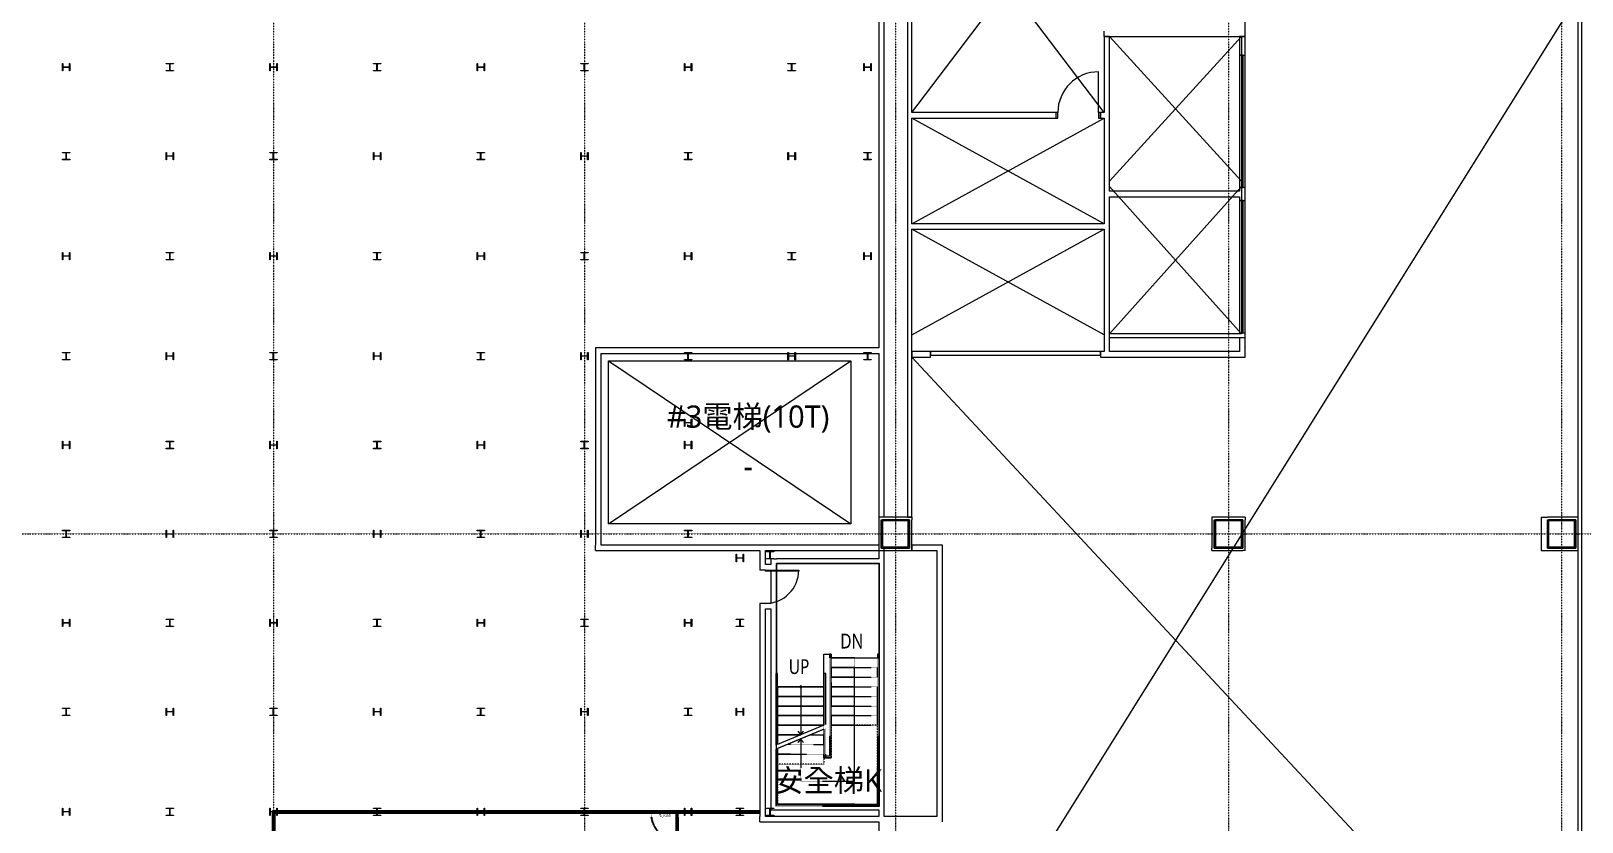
# Model space of a CAD drawing. Extents: x -32000 to 290600, y -111057 to 131250.
# Drawn here: x 220250 to 262150, y 37225 to 58575 of the extents above; entities that cross this region are included whole.
import ezdxf
from ezdxf.enums import TextEntityAlignment as Align

# ---------------------------------------------------------------- set-up
doc = ezdxf.new("R2010")
doc.units = 0
doc.header["$LTSCALE"] = 5
for name, pattern in [('H12PL2$0$JJP_三點線', [0.9, 0.3, -0.15, 0, -0.15, 0, -0.15, 0, -0.15]), ('H12PL2$0$JJP_虛線(退縮線、投影線、地下室範圍、非屬本工程、圖面分區)', [0.45, 0.3, -0.15]), ('H12PL2$0$虛線', [0.846667, 0.423333, -0.423333]), ('XFDP20$0$HIDDEN', [0.3, 0.2, -0.1])]:
    doc.linetypes.add(name, pattern=pattern)
for name, color, linetype in [('H12PL2$0$A-OBJE-2D', 252, 'Continuous'), ('H12PL2$0$A-STRS', 252, 'Continuous'), ('H12PL2$0$A-TEXT', 252, 'Continuous'), ('H12PL2$0$A-WALL-IN', 252, 'Continuous'), ('H12PL2$0$A-WINDOW', 252, 'Continuous'), ('H12PL2$0$A-ZONE', 252, 'Continuous'), ('H12PL2$0$Door', 252, 'Continuous'), ('H12PL2$0$S-COL', 252, 'Continuous'), ('H12PL2$0$S-GRID', 252, 'Continuous'), ('H12PL2$0$S-SLAB-SHOW', 252, 'Continuous'), ('XFDP20$0$A-Door (8K)', 2, 'Continuous'), ('XFDP20$0$A-W-P3_(8K)', 2, 'Continuous')]:
    doc.layers.add(name, color=color, linetype=linetype)
doc.styles.add('H12PL2$0$Standard', font='', dxfattribs={"width": 0.8})
doc.styles.add('XFDP20$0$AA-TXT', font='isocp.shx', dxfattribs={"width": 0.8, "bigfont": 'china.shx'})
doc.styles.get('H12PL2$0$Standard').set_extended_font_data('Microsoft JhengHei')

# ---------------------------------------------------------------- blocks, each defined once
blk = doc.blocks.new('XFDP20$0$GAD2205')
blk.add_lwpolyline([(0, 1), (0, 1), (-18, 1, -0.414214), (-18, 2), (-18, 3, -0.414214), (-18, 3), (-14, 3, 0.414214), (-13, 4), (-13, 4, 0.414214), (-14, 4), (-18, 4, -0.414214), (-18, 5), (-18, 12, -0.414214), (-18, 12), (-18, 12, 0.414214), (-18, 12), (-18, 14, 0.72636), (-19, 14), (-19, 13, 0.158507), (-19, 13), (-19, 0, 0.414214), (-19, 0), (19, 0, 0.414214), (19, 0), (19, 13, 0.158507), (19, 13), (19, 14, 0.72636), (18, 14), (18, 12, 0.414214), (18, 12, -0.414214), (18, 12), (18, 5, -0.414214), (18, 4), (14, 4, 0.414214), (13, 4), (13, 4, 0.414214), (14, 3), (18, 3, -0.414214), (18, 3), (18, 2, -0.414214), (18, 1), (0, 1)], format="xyb", close=True)
blk = doc.blocks.new('XFDP20$0$Door-S80ap')
for p, q in [((8.8, 70.4), (8.8, 75.3)), ((8.8, 75.3), (9.6, 75.3)), ((9.6, 70.4), (8.8, 70.4)), ((9.6, 75.3), (9.6, 70.4))]:
    blk.add_line(p, q)
blk.add_lwpolyline([(4.8, 70.4), (4.8, 75.3), (4, 75.3), (4, 70.4)], close=True)
at = {"ltscale": 5}
for points in [[(8.8, 67.8), (8.8, 77.9), (4.8, 77.9), (4.8, 67.8)], [(5, 67.5), (5, 14.8), (5, 14.8), (5, 67.5)], [(8.6, 14.8), (8.5, 14.8), (8.5, 67.5), (8.6, 67.5)], [(8.8, 4.3), (8.8, 14.4), (4.8, 14.4), (4.8, 4.3)]]:
    blk.add_lwpolyline(points, close=True, dxfattribs=at)
blk.add_lwpolyline([(4.8, 67.9), (4.8, 66.7, 0.158507), (4.9, 66.7), (4.9, 66.5, 0.72636), (5, 66.6), (5, 66.7, 0.414214), (5, 66.7, -0.414214), (4.9, 66.8), (4.9, 67.5, -0.414214), (5, 67.5), (5.4, 67.5, 0.414214), (5.4, 67.5), (5.4, 67.6, 0.414214), (5.4, 67.6), (5, 67.6, -0.414214), (4.9, 67.6), (4.9, 67.8, -0.414214), (5, 67.8), (6.8, 67.8), (6.8, 67.8), (6.8, 67.8), (8.6, 67.8, -0.414214), (8.6, 67.8), (8.6, 67.6, -0.414214), (8.6, 67.6), (8.2, 67.6, 0.414214), (8.1, 67.6), (8.1, 67.5, 0.414214), (8.2, 67.5), (8.6, 67.5, -0.414214), (8.6, 67.5), (8.6, 66.8, -0.414214), (8.6, 66.7), (8.6, 66.7, 0.414214), (8.6, 66.7), (8.6, 66.6, 0.72636), (8.6, 66.5), (8.7, 66.7, 0.158507), (8.7, 66.7), (8.7, 67.9, 0.414214), (8.7, 67.9), (4.9, 67.9, 0.414214)], format="xyb", close=True, dxfattribs=at)
at = {"ltscale": 500}
for points in [[(3.2, -0.6), (3.2, 3.9), (3, 3.9), (3, -0.6)], [(8.5, 4.8), (4, 4.8), (4, 4.6), (8.5, 4.6)]]:
    blk.add_lwpolyline(points, close=True, dxfattribs=at)
at = {"linetype": 'XFDP20$0$HIDDEN', "ltscale": 0.1}
blk.add_arc((3.4, 4.4), 73.6, 0, 84.8641, dxfattribs=at)
at = {"ltscale": 500, "extrusion": (0, 0, -1)}
blk.add_ellipse((3.4, 4.4), major_axis=(-0.495, 0.495), ratio=1, start_param=5.497787, end_param=11.780972, dxfattribs=at)
at = {"ltscale": 5, "xscale": 0.1000000000058208, "yscale": 0.1000000000058208, "zscale": 0.1000000000058208}
blk.add_blockref('XFDP20$0$GAD2205', (6.8, 14.3), dxfattribs=at)
at = {"color": 9, "style": 'XFDP20$0$AA-TXT', "width": 0.45}
blk.add_attdef('100x240', text='', height=10, dxfattribs=at).set_placement((40, 10), align=Align.MIDDLE)
blk = doc.blocks.new('XFDP20')
at = {"layer": 'XFDP20$0$A-W-P3_(8K)', "ltscale": 0.5}
for p, q in [((226775, 37525), (226775, 30350)), ((226775, 37525), (239940, 37525)), ((226825, 37475), (226825, 30350)), ((226825, 37475), (239940, 37475))]:
    blk.add_line(p, q, dxfattribs=at)
at = {"layer": 'XFDP20$0$A-Door (8K)'}
ref = blk.add_blockref('XFDP20$0$Door-S80ap', (237770, 37500), dxfattribs=dict(at, xscale=10, yscale=10, zscale=10, rotation=180))
ref.add_attrib('100x240', 'MS_80x190', dxfattribs={"layer": '0', "color": 9, "height": 100, "rotation": 180, "style": 'XFDP20$0$AA-TXT', "text_generation_flag": 6, "width": 0.45}).set_placement((237370, 37400), align=Align.MIDDLE)
blk = doc.blocks.new('H12PL2')
at = {"layer": 'H12PL2$0$A-OBJE-2D', "lineweight": 0}
for p, q in [((244050, 56375), (249240, 63225)), ((249240, 56375), (244050, 63225)), ((262050, 59550), (244050, 30750)), ((249390, 54525), (252950, 58425)), ((252950, 54525), (249390, 58425)), ((244050, 53375), (249240, 56225)), ((249240, 53375), (244050, 56225)), ((249390, 50400), (252950, 54375)), ((252950, 50400), (249390, 54375)), ((244050, 50375), (249240, 53225)), ((249240, 50375), (244050, 53225)), ((235850, 45275), (242400, 49675)), ((235850, 49675), (242400, 45275)), ((235850, 45275), (235850, 49675)), ((235850, 49675), (242400, 49675)), ((242400, 49675), (242400, 45275)), ((262050, 30465), (244050, 49775)), ((242400, 45275), (235850, 45275))]:
    blk.add_line(p, q, dxfattribs=at)
at = {"layer": 'H12PL2$0$A-STRS', "linetype": 'H12PL2$0$JJP_虛線(退縮線、投影線、地下室範圍、非屬本工程、圖面分區)', "lineweight": 0}
for p, q in [((241870, 41755), (241820, 41755)), ((241820, 41755), (241820, 41655)), ((241820, 41655), (241820, 39835)), ((241870, 41655), (241870, 41755)), ((241870, 39835), (241870, 41655)), ((243120, 41655), (241870, 41655)), ((241870, 41655), (241870, 41395)), ((243120, 41655), (241870, 41655)), ((241870, 41655), (241870, 41395)), ((242495, 41395), (242495, 41655)), ((243170, 41755), (243120, 41755)), ((243120, 41755), (243120, 41655)), ((243120, 41655), (243120, 39835)), ((243120, 41395), (243120, 41655)), ((243120, 41395), (243120, 41655)), ((243170, 41655), (243170, 41755)), ((243170, 39835), (243170, 41655)), ((243120, 41395), (241870, 41395)), ((241870, 41395), (241870, 41135)), ((241870, 41395), (243120, 41395)), ((243120, 41395), (241870, 41395)), ((241870, 41395), (241870, 41135)), ((241870, 41395), (243120, 41395)), ((243120, 41135), (241870, 41135)), ((241870, 41135), (241870, 40875)), ((241870, 41135), (243120, 41135)), ((243120, 41135), (241870, 41135)), ((241870, 41135), (241870, 40875)), ((241870, 41135), (243120, 41135)), ((242495, 39835), (242495, 41395)), ((243120, 41135), (243120, 41395)), ((243120, 41135), (243120, 41395)), ((243120, 40875), (243120, 41135)), ((243120, 40875), (243120, 41135)), ((241670, 40875), (240420, 40875)), ((240420, 40875), (240420, 40615)), ((241670, 40875), (241669.98, 40875)), ((241670, 40615), (241670, 40875)), ((241670, 40615), (241670, 40875)), ((241870.02, 40875), (241870, 40875)), ((241870, 40875), (241870, 40615)), ((241870, 40875), (241870.02, 40875)), ((243120, 40875), (241870, 40875)), ((241870, 40875), (241870, 40615)), ((241870, 40875), (243120, 40875)), ((243120, 40875), (241870, 40875)), ((241870, 40875), (241870, 40615)), ((241870, 40875), (243120, 40875)), ((243120, 40615), (243120, 40875)), ((243120, 40615), (243120, 40875)), ((240420, 40615), (241670, 40615)), ((241670, 40615), (240420, 40615)), ((240420, 40615), (240420, 40355)), ((240420, 40355), (241670, 40355)), ((241670, 40355), (240420, 40355)), ((240420, 40355), (240420, 40095)), ((241669.98, 40615), (241670, 40615)), ((241670, 40615), (241669.98, 40615)), ((241669.98, 40355), (241670, 40355)), ((241670, 40355), (241669.98, 40355)), ((241670, 40355), (241670, 40615)), ((241670, 40355), (241670, 40615)), ((241670, 40095), (241670, 40355)), ((241670, 40095), (241670, 40355)), ((241870.02, 40615), (241870, 40615)), ((241870, 40615), (241870, 40355)), ((241870, 40615), (241870.02, 40615)), ((243120, 40615), (241870, 40615)), ((241870, 40615), (241870, 40355)), ((241870, 40615), (243120, 40615)), ((243120, 40615), (241870, 40615)), ((241870, 40615), (241870, 40355)), ((241870, 40615), (243120, 40615)), ((241870.02, 40355), (241870, 40355)), ((241870, 40355), (241870, 40095)), ((241870, 40355), (241870.02, 40355)), ((243120, 40355), (241870, 40355)), ((241870, 40355), (241870, 40095)), ((241870, 40355), (243120, 40355)), ((243120, 40355), (241870, 40355)), ((241870, 40355), (241870, 40095)), ((241870, 40355), (243120, 40355)), ((243120, 40355), (243120, 40615)), ((243120, 40355), (243120, 40615)), ((243120, 40095), (243120, 40355)), ((243120, 40095), (243120, 40355)), ((240420, 40095), (241670, 40095)), ((241670, 40095), (240420, 40095)), ((240420, 40095), (240420, 39835)), ((240420, 39835), (241670, 39835)), ((241670, 39835), (240420, 39835)), ((240420, 39835), (240420, 39575)), ((241669.98, 40095), (241670, 40095)), ((241670, 40095), (241669.98, 40095)), ((241669.98, 39835), (241670, 39835)), ((241670, 39835), (241669.98, 39835)), ((241670, 39835), (241670, 40095)), ((241670, 39835), (241670, 40095)), ((241670, 39575), (241670, 39835)), ((241820, 39835), (241820, 39535)), ((241870.02, 40095), (241870, 40095)), ((241870, 40095), (241870, 39918.2)), ((241870, 40095), (241870.02, 40095)), ((243120, 40095), (241870, 40095)), ((241870, 40095), (241870, 39835)), ((241870, 40095), (243120, 40095)), ((241870, 40095), (241870, 39835)), ((243120, 40095), (241870, 40095)), ((241870, 40095), (243120, 40095)), ((241870, 39535), (241870, 39835)), ((241870, 39835), (243120, 39835)), ((243120, 39835), (241870, 39835)), ((241870, 39835), (241870, 38955)), ((241870, 39835), (243120, 39835)), ((242495, 38330), (242495, 39835)), ((243120, 39835), (243120, 40095)), ((243120, 39835), (243120, 40095)), ((243120, 39835), (243120, 39535)), ((243120, 37705), (243120, 39835)), ((243170, 39535), (243170, 39835)), ((241670, 39726.69), (240420, 39206.69)), ((240420, 39575), (241045, 39575)), ((241045, 39575), (240420, 39575)), ((240420, 39575), (240420, 39315)), ((241045, 39466.69), (240970, 39366.69)), ((241045, 39466.69), (241045, 39055)), ((241120, 39366.69), (241045, 39466.69)), ((241305.36, 39575), (241670, 39575)), ((241670, 39575), (241305.36, 39575)), ((241305.36, 39575), (241670, 39575)), ((241670, 39575), (241305.36, 39575)), ((241670, 39726.69), (241670, 39055)), ((241670, 39575), (241670, 39726.69)), ((241670, 39315), (241670, 39575)), ((241670, 39315), (241670, 39575)), ((241720, 39055), (241720, 39747.49)), ((241870, 39535), (241820, 39535)), ((241820, 39535), (241820, 39005)), ((241820, 39535), (241870, 39535)), ((241870, 38955), (241870, 39535)), ((243170, 39535), (243120, 39535)), ((243120, 39535), (243120, 37705)), ((243120, 39535), (243170, 39535)), ((243170, 37655), (243170, 39535)), ((240370, 39185.89), (240370, 39055)), ((240370, 39055), (240370, 38955)), ((240420, 39055), (240420, 39206.69)), ((240420, 39206.69), (240420, 39055)), ((240420, 39206.69), (240420, 39055)), ((240420, 38955), (240420, 39055)), ((240420, 39055), (241670, 39055)), ((241670, 39055), (240420, 39055)), ((241670, 39055), (240420, 39055)), ((241670, 39055), (240420, 39055)), ((240420, 39055), (241670, 39055)), ((241670, 39055), (240420, 39055)), ((240420, 39055), (240420, 37705)), ((240680.36, 39315), (241670, 39315)), ((241670, 39315), (240680.36, 39315)), ((240680.36, 39315), (241670, 39315)), ((241670, 39315), (240680.36, 39315)), ((241045, 39055), (241045, 38330)), ((241670, 39055), (241670, 39315)), ((241670, 39055), (241670, 39315)), ((241670, 39055), (241670, 38955)), ((241670, 38955), (241670, 39055)), ((241820, 39005), (241670, 39005)), ((241670, 39005), (241670, 38955)), ((241720, 38955), (241720, 39055)), ((240370, 38955), (240420, 38955)), ((240370, 38955), (240370, 37655)), ((240420, 38955), (240370, 38955)), ((240420, 37705), (240420, 38955)), ((241670, 38955), (241720, 38955)), ((241670, 38955), (241870, 38955)), ((241870, 38955), (241670, 38955)), ((241045, 38330), (242495, 38330)), ((240370, 37655), (243170, 37655)), ((243120, 37705), (240420, 37705)), ((240420, 37705), (243120, 37705))]:
    blk.add_line(p, q, dxfattribs=at)
at = {"layer": 'H12PL2$0$A-STRS', "lineweight": 0}
for p, q in [((240370, 41235), (240370, 40875)), ((240420, 41235), (240370, 41235)), ((240420, 40875), (240420, 41235)), ((241670, 41235), (241670, 40875)), ((241720, 41235), (241670, 41235)), ((241720, 40875), (241720, 41235)), ((240370, 40875), (240370, 39294.2)), ((240420, 39315), (240420, 40875)), ((241670, 40875), (240420, 40875)), ((240420, 40875), (240420, 40615)), ((241045, 40875), (241045, 40615)), ((241670, 40875), (241670, 39835)), ((241670, 40615), (241670, 40875)), ((241720, 39855.8), (241720, 40875)), ((240420, 40615), (241670, 40615)), ((241670, 40615), (240420, 40615)), ((240420, 40615), (240420, 40355)), ((240420, 40355), (241670, 40355)), ((241670, 40355), (240420, 40355)), ((240420, 40355), (240420, 40095)), ((241045, 40615), (241045, 39575)), ((241670, 40355), (241670, 40615)), ((241670, 40095), (241670, 40355)), ((240420, 40095), (241670, 40095)), ((241670, 40095), (240420, 40095)), ((240420, 40095), (240420, 39835)), ((240420, 39835), (241670, 39835)), ((241670, 39835), (240420, 39835)), ((240420, 39835), (240420, 39575)), ((241670, 39835), (240420, 39315)), ((241670, 39835), (241670, 40095)), ((240420, 39575), (241045, 39575)), ((241045, 39575), (240420, 39575)), ((240420, 39575), (240420, 39315)), ((240970, 39675), (241045, 39575)), ((241045, 39575), (241120, 39675))]:
    blk.add_line(p, q, dxfattribs=at)
at = {"layer": 'H12PL2$0$A-STRS', "linetype": 'H12PL2$0$虛線', "lineweight": 0}
for p, q in [((243120, 39835), (241870, 39835)), ((241870, 39835), (241870, 38955)), ((243120, 37705), (243120, 39835)), ((241670, 38782.97), (240420, 38782.97)), ((240420, 38782.97), (240420, 37705)), ((241870, 38955), (241670, 38955)), ((241670, 38955), (241670, 38782.97)), ((240420, 37705), (243120, 37705))]:
    blk.add_line(p, q, dxfattribs=at)
at = {"layer": 'H12PL2$0$A-STRS', "lineweight": 0, "flags": 128}
blk.add_lwpolyline([(241020, 40875, 1), (241070, 40875, 1)], format="xyb", close=True, dxfattribs=at)
at = {"layer": 'H12PL2$0$A-WALL-IN', "lineweight": 0}
for p, q in [((247940, 56375), (247940, 56225)), ((249140, 56375), (249140, 56225)), ((240090, 44025), (239940, 44025)), ((240090, 43125), (239940, 43125))]:
    blk.add_line(p, q, dxfattribs=at)
at = {"layer": 'H12PL2$0$A-WALL-IN', "lineweight": 0, "flags": 128}
for points in [[(243150, 75375), (243150, 50025)], [(243300, 45450), (243300, 59550)], [(243928, 59550), (243928, 45450)], [(244050, 56375), (244050, 59550)], [(253050, 58575), (253050, 59650)], [(249240, 58425), (249240, 58575)], [(249240, 58425), (249240, 56375)], [(249390, 58425), (249240, 58425)], [(249240, 58425), (253050, 58425)], [(249390, 54250), (249390, 58425)], [(253050, 58425), (252900, 58425)], [(252900, 58425), (252900, 57925)], [(252950, 58425), (252950, 50400)], [(253050, 58425), (252950, 58425)], [(253050, 58425), (253050, 58575)], [(253050, 57925), (253050, 58425)], [(253050, 50400), (253050, 58425)], [(252900, 57925), (253050, 57925)], [(252900, 57925), (252900, 54350)], [(253000, 57925), (252900, 57925)], [(253000, 54350), (253000, 57925)], [(247940, 56375), (244050, 56375)], [(244050, 56225), (247940, 56225)], [(244050, 53375), (244050, 56225)], [(249240, 56375), (249140, 56375)], [(249140, 56225), (249240, 56225)], [(249240, 56225), (249240, 53375)], [(252900, 54250), (249390, 54250)], [(249390, 49925), (249390, 54100)], [(249390, 54100), (252900, 54100)], [(252900, 54350), (253000, 54350)], [(252900, 54350), (252900, 54250)], [(253050, 54350), (252900, 54350)], [(252900, 54100), (252900, 54000)], [(253050, 54000), (253050, 54350)], [(253000, 54000), (252900, 54000)], [(252900, 54000), (252900, 50425)], [(252900, 54000), (253050, 54000)], [(253000, 50425), (253000, 54000)], [(249240, 53375), (244050, 53375)], [(244050, 53225), (249240, 53225)], [(244050, 45450), (244050, 53225)], [(249240, 53225), (249240, 49925)], [(252950, 50400), (249390, 50400)], [(249390, 50300), (249390, 50400)], [(249390, 50300), (253050, 50300)], [(252900, 50425), (253050, 50425)], [(252900, 50425), (252900, 50400)], [(252900, 50425), (253000, 50425)], [(252900, 50300), (252900, 49925)], [(253050, 49925), (253050, 50425)], [(253050, 50300), (253050, 50400)], [(235500, 50025), (235500, 49875)], [(243150, 50025), (235500, 50025)], [(235500, 49875), (235500, 44700)], [(235650, 44700), (235650, 49875)], [(235650, 49875), (237996, 49875)], [(238004, 49875), (240700, 49875)], [(240712, 49875), (240888, 49875)], [(240900, 49875), (242846, 49875)], [(242854, 49875), (243150, 49875)], [(243150, 49875), (243150, 44700)], [(244550, 49925), (244050, 49925)], [(244050, 49925), (244050, 49775)], [(249140, 49925), (244550, 49925)], [(244550, 49925), (244550, 49825)], [(244550, 49775), (244550, 49925)], [(249140, 49825), (249140, 49925)], [(249240, 49925), (249140, 49925)], [(249140, 49925), (249140, 49775)], [(252900, 49925), (249390, 49925)], [(253050, 49775), (253050, 49925)], [(244050, 49775), (244550, 49775)], [(244550, 49825), (249140, 49825)], [(249140, 49775), (253050, 49775)], [(243150, 45450), (243150, 45385)], [(244050, 45450), (243150, 45450)], [(243150, 45385), (243150, 44550)], [(243215, 44615), (243215, 45385)], [(243215, 45385), (243985, 45385)], [(243215, 45385), (243250, 45385)], [(243215, 45385), (243215, 44615)], [(243950, 45385), (243250, 45385)], [(243300, 45350), (243300, 45385)], [(243928, 45450), (244050, 45450)], [(243985, 45385), (243950, 45385)], [(243985, 45385), (243985, 44615)], [(243985, 44650), (243985, 45385)], [(244050, 45450), (244050, 45385)], [(244050, 44615), (244050, 45385)], [(252150, 45450), (252150, 45385)], [(253050, 45450), (252150, 45450)], [(252150, 45385), (252150, 44615)], [(252215, 44615), (252215, 45385)], [(252215, 45385), (252985, 45385)], [(252215, 45385), (252250, 45385)], [(252215, 45385), (252215, 44615)], [(252950, 45385), (252250, 45385)], [(252985, 45385), (252950, 45385)], [(252985, 45385), (252985, 44615)], [(252985, 44650), (252985, 45385)], [(253050, 45450), (253050, 45385)], [(253050, 44550), (253050, 45385)], [(261050, 45450), (261215, 45450)], [(261050, 45450), (261050, 44550)], [(261985, 45450), (261215, 45450)], [(261215, 44615), (261215, 45385)], [(261215, 45385), (261985, 45385)], [(261215, 45385), (261250, 45385)], [(261215, 45385), (261215, 44615)], [(261950, 45385), (261250, 45385)], [(261985, 45385), (261950, 45385)], [(262050, 45450), (261985, 45450)], [(261985, 45385), (261985, 44615)], [(261985, 44650), (261985, 45385)], [(262050, 44615), (262050, 45450)], [(235500, 44550), (235500, 44700)], [(235500, 44550), (239940, 44550)], [(240015, 44700), (235650, 44700)], [(239940, 44550), (239940, 44025)], [(243150, 44700), (240015, 44700)], [(240090, 44175), (240090, 44550)], [(240090, 44550), (243150, 44550)], [(243150, 44550), (243150, 44325)], [(243150, 44550), (243215, 44550)], [(243985, 44615), (243215, 44615)], [(243215, 44615), (243250, 44615)], [(243215, 44550), (244050, 44550)], [(243250, 44615), (243985, 44615)], [(243300, 44550), (243300, 44650)], [(243300, 37375), (243300, 44550)], [(243985, 44615), (243985, 44650)], [(244725, 44700), (244050, 44700)], [(244050, 44700), (244050, 44550)], [(244050, 44550), (244050, 44615)], [(244050, 44550), (244725, 44550)], [(244875, 44700), (244725, 44700)], [(244725, 44550), (244725, 37375)], [(244875, 37375), (244875, 44700)], [(252150, 44550), (252150, 44615)], [(252150, 44550), (252985, 44550)], [(252985, 44615), (252215, 44615)], [(252215, 44615), (252250, 44615)], [(252250, 44615), (252985, 44615)], [(252985, 44615), (252985, 44650)], [(253050, 44550), (252985, 44550)], [(261050, 44550), (261215, 44550)], [(261985, 44615), (261215, 44615)], [(261215, 44615), (261250, 44615)], [(261215, 44550), (262050, 44550)], [(261250, 44615), (261985, 44615)], [(261985, 44615), (261985, 44650)], [(262050, 44550), (262050, 44615)], [(240240, 44175), (240090, 44175)], [(240090, 44025), (240240, 44025)], [(240240, 44325), (240240, 44175)], [(240240, 44025), (240240, 43125)], [(240315, 44325), (240390, 44325)], [(243150, 44325), (240390, 44325)], [(240390, 37675), (240390, 44200)], [(240390, 44200), (243150, 44200)], [(243150, 44200), (243150, 37675)], [(239940, 43125), (239940, 37375)], [(240240, 43125), (240090, 43125)], [(240090, 42975), (240240, 42975)], [(240090, 37375), (240090, 42975)], [(240240, 42975), (240240, 37550)], [(239940, 37225), (239940, 37375)], [(243150, 37375), (240090, 37375)], [(240240, 37550), (240390, 37550)], [(243150, 37675), (240390, 37675)], [(240390, 37550), (243150, 37550)], [(243150, 37550), (243150, 37375)], [(244725, 37375), (243300, 37375)], [(244875, 37225), (244875, 37375)], [(239940, 37225), (243150, 37225)], [(243150, 37225), (243150, 450)]]:
    blk.add_lwpolyline(points, dxfattribs=at)
at = {"layer": 'H12PL2$0$A-WINDOW', "lineweight": 0, "flags": 128}
for points in [[(262150, 36000), (262150, 37500), (262150, 39000), (262150, 40500), (262150, 42000), (262150, 43500), (262150, 45000), (262150, 46500), (262150, 48000), (262150, 49500), (262150, 51000), (262150, 52500), (262150, 54000), (262150, 55500), (262150, 57000), (262150, 58500), (262150, 60000)], [(262050, 36000), (262050, 37500), (262050, 39000), (262050, 40500), (262050, 42000), (262050, 43500), (262050, 45000), (262050, 46500), (262050, 48000), (262050, 49500), (262050, 51000), (262050, 52500), (262050, 54000), (262050, 55500), (262050, 57000), (262050, 58500), (262050, 60000)]]:
    blk.add_lwpolyline(points, dxfattribs=at)
at = {"layer": 'H12PL2$0$Door', "lineweight": 0}
for p, q in [((249090, 56375), (249090, 57475)), ((247990, 56375), (247940, 56375)), ((247940, 56375), (247940, 56225)), ((247940, 56375), (247940, 56225)), ((247940, 56375), (247940, 56225)), ((247940, 56225), (247990, 56225)), ((247990, 56225), (247990, 56375)), ((249140, 56375), (249090, 56375)), ((249090, 56375), (249090, 56225)), ((249090, 56225), (249140, 56225)), ((249140, 56225), (249140, 56375)), ((249140, 56375), (249140, 56225)), ((249140, 56375), (249140, 56225)), ((240090, 44025), (239940, 44025)), ((240090, 44025), (240990, 44025)), ((240090, 43995), (240090, 44025)), ((240990, 44025), (240990, 43995)), ((240990, 43995), (240090, 43995)), ((240090, 43125), (239940, 43125))]:
    blk.add_line(p, q, dxfattribs=at)
for centre, radius, start, end in [((249090, 56375), 1100, 90, 180), ((240090, 44025), 900, 270, 0)]:
    blk.add_arc(centre, radius, start, end, dxfattribs=at)
at = {"layer": 'H12PL2$0$S-COL', "lineweight": 0, "flags": 128}
for points in [[(221100, 57700), (221112, 57700), (221112, 57617, 0.41421356), (221125, 57604), (221275, 57604, 0.41421356), (221288, 57617), (221288, 57700), (221300, 57700), (221300, 57500), (221288, 57500), (221288, 57583, 0.41421356), (221275, 57596), (221125, 57596, 0.41421356), (221112, 57583), (221112, 57500), (221100, 57500)], [(223900, 57500), (223900, 57512), (223983, 57512, 0.41421356), (223996, 57525), (223996, 57675, 0.41421356), (223983, 57688), (223900, 57688), (223900, 57700), (224100, 57700), (224100, 57688), (224017, 57688, 0.41421356), (224004, 57675), (224004, 57525, 0.41421356), (224017, 57512), (224100, 57512), (224100, 57500)], [(226700, 57700), (226712, 57700), (226712, 57617, 0.41421356), (226725, 57604), (226875, 57604, 0.41421356), (226888, 57617), (226888, 57700), (226900, 57700), (226900, 57500), (226888, 57500), (226888, 57583, 0.41421356), (226875, 57596), (226725, 57596, 0.41421356), (226712, 57583), (226712, 57500), (226700, 57500)], [(229500, 57500), (229500, 57512), (229583, 57512, 0.41421356), (229596, 57525), (229596, 57675, 0.41421356), (229583, 57688), (229500, 57688), (229500, 57700), (229700, 57700), (229700, 57688), (229617, 57688, 0.41421356), (229604, 57675), (229604, 57525, 0.41421356), (229617, 57512), (229700, 57512), (229700, 57500)], [(232300, 57700), (232312, 57700), (232312, 57617, 0.41421356), (232325, 57604), (232475, 57604, 0.41421356), (232488, 57617), (232488, 57700), (232500, 57700), (232500, 57500), (232488, 57500), (232488, 57583, 0.41421356), (232475, 57596), (232325, 57596, 0.41421356), (232312, 57583), (232312, 57500), (232300, 57500)], [(235100, 57500), (235100, 57512), (235183, 57512, 0.41421356), (235196, 57525), (235196, 57675, 0.41421356), (235183, 57688), (235100, 57688), (235100, 57700), (235300, 57700), (235300, 57688), (235217, 57688, 0.41421356), (235204, 57675), (235204, 57525, 0.41421356), (235217, 57512), (235300, 57512), (235300, 57500)], [(237900, 57700), (237912, 57700), (237912, 57617, 0.41421356), (237925, 57604), (238075, 57604, 0.41421356), (238088, 57617), (238088, 57700), (238100, 57700), (238100, 57500), (238088, 57500), (238088, 57583, 0.41421356), (238075, 57596), (237925, 57596, 0.41421356), (237912, 57583), (237912, 57500), (237900, 57500)], [(240700, 57500), (240700, 57512), (240783, 57512, 0.41421356), (240796, 57525), (240796, 57675, 0.41421356), (240783, 57688), (240700, 57688), (240700, 57700), (240900, 57700), (240900, 57688), (240817, 57688, 0.41421356), (240804, 57675), (240804, 57525, 0.41421356), (240817, 57512), (240900, 57512), (240900, 57500)], [(242750, 57700), (242762, 57700), (242762, 57617, 0.41421356), (242775, 57604), (242925, 57604, 0.41421356), (242938, 57617), (242938, 57700), (242950, 57700), (242950, 57500), (242938, 57500), (242938, 57583, 0.41421356), (242925, 57596), (242775, 57596, 0.41421356), (242762, 57583), (242762, 57500), (242750, 57500)], [(221100, 55100), (221100, 55112), (221183, 55112, 0.41421356), (221196, 55125), (221196, 55275, 0.41421356), (221183, 55288), (221100, 55288), (221100, 55300), (221300, 55300), (221300, 55288), (221217, 55288, 0.41421356), (221204, 55275), (221204, 55125, 0.41421356), (221217, 55112), (221300, 55112), (221300, 55100)], [(223900, 55300), (223912, 55300), (223912, 55217, 0.41421356), (223925, 55204), (224075, 55204, 0.41421356), (224088, 55217), (224088, 55300), (224100, 55300), (224100, 55100), (224088, 55100), (224088, 55183, 0.41421356), (224075, 55196), (223925, 55196, 0.41421356), (223912, 55183), (223912, 55100), (223900, 55100)], [(226700, 55100), (226700, 55112), (226783, 55112, 0.41421356), (226796, 55125), (226796, 55275, 0.41421356), (226783, 55288), (226700, 55288), (226700, 55300), (226900, 55300), (226900, 55288), (226817, 55288, 0.41421356), (226804, 55275), (226804, 55125, 0.41421356), (226817, 55112), (226900, 55112), (226900, 55100)], [(229500, 55300), (229512, 55300), (229512, 55217, 0.41421356), (229525, 55204), (229675, 55204, 0.41421356), (229688, 55217), (229688, 55300), (229700, 55300), (229700, 55100), (229688, 55100), (229688, 55183, 0.41421356), (229675, 55196), (229525, 55196, 0.41421356), (229512, 55183), (229512, 55100), (229500, 55100)], [(232300, 55100), (232300, 55112), (232383, 55112, 0.41421356), (232396, 55125), (232396, 55275, 0.41421356), (232383, 55288), (232300, 55288), (232300, 55300), (232500, 55300), (232500, 55288), (232417, 55288, 0.41421356), (232404, 55275), (232404, 55125, 0.41421356), (232417, 55112), (232500, 55112), (232500, 55100)], [(235100, 55300), (235112, 55300), (235112, 55217, 0.41421356), (235125, 55204), (235275, 55204, 0.41421356), (235288, 55217), (235288, 55300), (235300, 55300), (235300, 55100), (235288, 55100), (235288, 55183, 0.41421356), (235275, 55196), (235125, 55196, 0.41421356), (235112, 55183), (235112, 55100), (235100, 55100)], [(237900, 55100), (237900, 55112), (237983, 55112, 0.41421356), (237996, 55125), (237996, 55275, 0.41421356), (237983, 55288), (237900, 55288), (237900, 55300), (238100, 55300), (238100, 55288), (238017, 55288, 0.41421356), (238004, 55275), (238004, 55125, 0.41421356), (238017, 55112), (238100, 55112), (238100, 55100)], [(240700, 55300), (240712, 55300), (240712, 55217, 0.41421356), (240725, 55204), (240875, 55204, 0.41421356), (240888, 55217), (240888, 55300), (240900, 55300), (240900, 55100), (240888, 55100), (240888, 55183, 0.41421356), (240875, 55196), (240725, 55196, 0.41421356), (240712, 55183), (240712, 55100), (240700, 55100)], [(242750, 55100), (242750, 55112), (242833, 55112, 0.41421356), (242846, 55125), (242846, 55275, 0.41421356), (242833, 55288), (242750, 55288), (242750, 55300), (242950, 55300), (242950, 55288), (242867, 55288, 0.41421356), (242854, 55275), (242854, 55125, 0.41421356), (242867, 55112), (242950, 55112), (242950, 55100)], [(221100, 52600), (221112, 52600), (221112, 52517, 0.41421356), (221125, 52504), (221275, 52504, 0.41421356), (221288, 52517), (221288, 52600), (221300, 52600), (221300, 52400), (221288, 52400), (221288, 52483, 0.41421356), (221275, 52496), (221125, 52496, 0.41421356), (221112, 52483), (221112, 52400), (221100, 52400)], [(223900, 52400), (223900, 52412), (223983, 52412, 0.41421356), (223996, 52425), (223996, 52575, 0.41421356), (223983, 52588), (223900, 52588), (223900, 52600), (224100, 52600), (224100, 52588), (224017, 52588, 0.41421356), (224004, 52575), (224004, 52425, 0.41421356), (224017, 52412), (224100, 52412), (224100, 52400)], [(226700, 52600), (226712, 52600), (226712, 52517, 0.41421356), (226725, 52504), (226875, 52504, 0.41421356), (226888, 52517), (226888, 52600), (226900, 52600), (226900, 52400), (226888, 52400), (226888, 52483, 0.41421356), (226875, 52496), (226725, 52496, 0.41421356), (226712, 52483), (226712, 52400), (226700, 52400)], [(229500, 52400), (229500, 52412), (229583, 52412, 0.41421356), (229596, 52425), (229596, 52575, 0.41421356), (229583, 52588), (229500, 52588), (229500, 52600), (229700, 52600), (229700, 52588), (229617, 52588, 0.41421356), (229604, 52575), (229604, 52425, 0.41421356), (229617, 52412), (229700, 52412), (229700, 52400)], [(232300, 52600), (232312, 52600), (232312, 52517, 0.41421356), (232325, 52504), (232475, 52504, 0.41421356), (232488, 52517), (232488, 52600), (232500, 52600), (232500, 52400), (232488, 52400), (232488, 52483, 0.41421356), (232475, 52496), (232325, 52496, 0.41421356), (232312, 52483), (232312, 52400), (232300, 52400)], [(235100, 52400), (235100, 52412), (235183, 52412, 0.41421356), (235196, 52425), (235196, 52575, 0.41421356), (235183, 52588), (235100, 52588), (235100, 52600), (235300, 52600), (235300, 52588), (235217, 52588, 0.41421356), (235204, 52575), (235204, 52425, 0.41421356), (235217, 52412), (235300, 52412), (235300, 52400)], [(237900, 52600), (237912, 52600), (237912, 52517, 0.41421356), (237925, 52504), (238075, 52504, 0.41421356), (238088, 52517), (238088, 52600), (238100, 52600), (238100, 52400), (238088, 52400), (238088, 52483, 0.41421356), (238075, 52496), (237925, 52496, 0.41421356), (237912, 52483), (237912, 52400), (237900, 52400)], [(240700, 52400), (240700, 52412), (240783, 52412, 0.41421356), (240796, 52425), (240796, 52575, 0.41421356), (240783, 52588), (240700, 52588), (240700, 52600), (240900, 52600), (240900, 52588), (240817, 52588, 0.41421356), (240804, 52575), (240804, 52425, 0.41421356), (240817, 52412), (240900, 52412), (240900, 52400)], [(242750, 52600), (242762, 52600), (242762, 52517, 0.41421356), (242775, 52504), (242925, 52504, 0.41421356), (242938, 52517), (242938, 52600), (242950, 52600), (242950, 52400), (242938, 52400), (242938, 52483, 0.41421356), (242925, 52496), (242775, 52496, 0.41421356), (242762, 52483), (242762, 52400), (242750, 52400)], [(221100, 49700), (221100, 49712), (221183, 49712, 0.41421356), (221196, 49725), (221196, 49875, 0.41421356), (221183, 49888), (221100, 49888), (221100, 49900), (221300, 49900), (221300, 49888), (221217, 49888, 0.41421356), (221204, 49875), (221204, 49725, 0.41421356), (221217, 49712), (221300, 49712), (221300, 49700)], [(223900, 49900), (223912, 49900), (223912, 49817, 0.41421356), (223925, 49804), (224075, 49804, 0.41421356), (224088, 49817), (224088, 49900), (224100, 49900), (224100, 49700), (224088, 49700), (224088, 49783, 0.41421356), (224075, 49796), (223925, 49796, 0.41421356), (223912, 49783), (223912, 49700), (223900, 49700)], [(226700, 49700), (226700, 49712), (226783, 49712, 0.41421356), (226796, 49725), (226796, 49875, 0.41421356), (226783, 49888), (226700, 49888), (226700, 49900), (226900, 49900), (226900, 49888), (226817, 49888, 0.41421356), (226804, 49875), (226804, 49725, 0.41421356), (226817, 49712), (226900, 49712), (226900, 49700)], [(229500, 49900), (229512, 49900), (229512, 49817, 0.41421356), (229525, 49804), (229675, 49804, 0.41421356), (229688, 49817), (229688, 49900), (229700, 49900), (229700, 49700), (229688, 49700), (229688, 49783, 0.41421356), (229675, 49796), (229525, 49796, 0.41421356), (229512, 49783), (229512, 49700), (229500, 49700)], [(232300, 49700), (232300, 49712), (232383, 49712, 0.41421356), (232396, 49725), (232396, 49875, 0.41421356), (232383, 49888), (232300, 49888), (232300, 49900), (232500, 49900), (232500, 49888), (232417, 49888, 0.41421356), (232404, 49875), (232404, 49725, 0.41421356), (232417, 49712), (232500, 49712), (232500, 49700)], [(235100, 49900), (235112, 49900), (235112, 49817, 0.41421356), (235125, 49804), (235275, 49804, 0.41421356), (235288, 49817), (235288, 49900), (235300, 49900), (235300, 49700), (235288, 49700), (235288, 49783, 0.41421356), (235275, 49796), (235125, 49796, 0.41421356), (235112, 49783), (235112, 49700), (235100, 49700)], [(237900, 49700), (237900, 49712), (237983, 49712, 0.41421356), (237996, 49725), (237996, 49875, 0.41421356), (237983, 49888), (237900, 49888), (237900, 49900), (238100, 49900), (238100, 49888), (238017, 49888, 0.41421356), (238004, 49875), (238004, 49725, 0.41421356), (238017, 49712), (238100, 49712), (238100, 49700)], [(240700, 49900), (240712, 49900), (240712, 49817, 0.41421356), (240725, 49804), (240875, 49804, 0.41421356), (240888, 49817), (240888, 49900), (240900, 49900), (240900, 49700), (240888, 49700), (240888, 49783, 0.41421356), (240875, 49796), (240725, 49796, 0.41421356), (240712, 49783), (240712, 49700), (240700, 49700)], [(242750, 49700), (242750, 49712), (242833, 49712, 0.41421356), (242846, 49725), (242846, 49875, 0.41421356), (242833, 49888), (242750, 49888), (242750, 49900), (242950, 49900), (242950, 49888), (242867, 49888, 0.41421356), (242854, 49875), (242854, 49725, 0.41421356), (242867, 49712), (242950, 49712), (242950, 49700)], [(237900, 48100), (237912, 48100), (237912, 48017, 0.41421356), (237925, 48004), (238075, 48004, 0.41421356), (238088, 48017), (238088, 48100), (238100, 48100), (238100, 47900), (238088, 47900), (238088, 47983, 0.41421356), (238075, 47996), (237925, 47996, 0.41421356), (237912, 47983), (237912, 47900), (237900, 47900)], [(221100, 47500), (221112, 47500), (221112, 47417, 0.41421356), (221125, 47404), (221275, 47404, 0.41421356), (221288, 47417), (221288, 47500), (221300, 47500), (221300, 47300), (221288, 47300), (221288, 47383, 0.41421356), (221275, 47396), (221125, 47396, 0.41421356), (221112, 47383), (221112, 47300), (221100, 47300)], [(223900, 47300), (223900, 47312), (223983, 47312, 0.41421356), (223996, 47325), (223996, 47475, 0.41421356), (223983, 47488), (223900, 47488), (223900, 47500), (224100, 47500), (224100, 47488), (224017, 47488, 0.41421356), (224004, 47475), (224004, 47325, 0.41421356), (224017, 47312), (224100, 47312), (224100, 47300)], [(226700, 47500), (226712, 47500), (226712, 47417, 0.41421356), (226725, 47404), (226875, 47404, 0.41421356), (226888, 47417), (226888, 47500), (226900, 47500), (226900, 47300), (226888, 47300), (226888, 47383, 0.41421356), (226875, 47396), (226725, 47396, 0.41421356), (226712, 47383), (226712, 47300), (226700, 47300)], [(229500, 47300), (229500, 47312), (229583, 47312, 0.41421356), (229596, 47325), (229596, 47475, 0.41421356), (229583, 47488), (229500, 47488), (229500, 47500), (229700, 47500), (229700, 47488), (229617, 47488, 0.41421356), (229604, 47475), (229604, 47325, 0.41421356), (229617, 47312), (229700, 47312), (229700, 47300)], [(232300, 47500), (232312, 47500), (232312, 47417, 0.41421356), (232325, 47404), (232475, 47404, 0.41421356), (232488, 47417), (232488, 47500), (232500, 47500), (232500, 47300), (232488, 47300), (232488, 47383, 0.41421356), (232475, 47396), (232325, 47396, 0.41421356), (232312, 47383), (232312, 47300), (232300, 47300)], [(235100, 47300), (235100, 47312), (235183, 47312, 0.41421356), (235196, 47325), (235196, 47475, 0.41421356), (235183, 47488), (235100, 47488), (235100, 47500), (235300, 47500), (235300, 47488), (235217, 47488, 0.41421356), (235204, 47475), (235204, 47325, 0.41421356), (235217, 47312), (235300, 47312), (235300, 47300)], [(237900, 47500), (237912, 47500), (237912, 47417, 0.41421356), (237925, 47404), (238075, 47404, 0.41421356), (238088, 47417), (238088, 47500), (238100, 47500), (238100, 47300), (238088, 47300), (238088, 47383, 0.41421356), (238075, 47396), (237925, 47396, 0.41421356), (237912, 47383), (237912, 47300), (237900, 47300)], [(221100, 44900), (221100, 44912), (221183, 44912, 0.41421356), (221196, 44925), (221196, 45075, 0.41421356), (221183, 45088), (221100, 45088), (221100, 45100), (221300, 45100), (221300, 45088), (221217, 45088, 0.41421356), (221204, 45075), (221204, 44925, 0.41421356), (221217, 44912), (221300, 44912), (221300, 44900)], [(223900, 45100), (223912, 45100), (223912, 45017, 0.41421356), (223925, 45004), (224075, 45004, 0.41421356), (224088, 45017), (224088, 45100), (224100, 45100), (224100, 44900), (224088, 44900), (224088, 44983, 0.41421356), (224075, 44996), (223925, 44996, 0.41421356), (223912, 44983), (223912, 44900), (223900, 44900)], [(226700, 44900), (226700, 44912), (226783, 44912, 0.41421356), (226796, 44925), (226796, 45075, 0.41421356), (226783, 45088), (226700, 45088), (226700, 45100), (226900, 45100), (226900, 45088), (226817, 45088, 0.41421356), (226804, 45075), (226804, 44925, 0.41421356), (226817, 44912), (226900, 44912), (226900, 44900)], [(229500, 45100), (229512, 45100), (229512, 45017, 0.41421356), (229525, 45004), (229675, 45004, 0.41421356), (229688, 45017), (229688, 45100), (229700, 45100), (229700, 44900), (229688, 44900), (229688, 44983, 0.41421356), (229675, 44996), (229525, 44996, 0.41421356), (229512, 44983), (229512, 44900), (229500, 44900)], [(232300, 44900), (232300, 44912), (232383, 44912, 0.41421356), (232396, 44925), (232396, 45075, 0.41421356), (232383, 45088), (232300, 45088), (232300, 45100), (232500, 45100), (232500, 45088), (232417, 45088, 0.41421356), (232404, 45075), (232404, 44925, 0.41421356), (232417, 44912), (232500, 44912), (232500, 44900)], [(235100, 45100), (235112, 45100), (235112, 45017, 0.41421356), (235125, 45004), (235275, 45004, 0.41421356), (235288, 45017), (235288, 45100), (235300, 45100), (235300, 44900), (235288, 44900), (235288, 44983, 0.41421356), (235275, 44996), (235125, 44996, 0.41421356), (235112, 44983), (235112, 44900), (235100, 44900)], [(237900, 44900), (237900, 44912), (237983, 44912, 0.41421356), (237996, 44925), (237996, 45075, 0.41421356), (237983, 45088), (237900, 45088), (237900, 45100), (238100, 45100), (238100, 45088), (238017, 45088, 0.41421356), (238004, 45075), (238004, 44925, 0.41421356), (238017, 44912), (238100, 44912), (238100, 44900)], [(239300, 44450), (239312, 44450), (239312, 44367, 0.41421356), (239325, 44354), (239475, 44354, 0.41421356), (239488, 44367), (239488, 44450), (239500, 44450), (239500, 44250), (239488, 44250), (239488, 44333, 0.41421356), (239475, 44346), (239325, 44346, 0.41421356), (239312, 44333), (239312, 44250), (239300, 44250)], [(240115, 44325), (240115, 44337), (240198, 44337, 0.41421356), (240211, 44350), (240211, 44500, 0.41421356), (240198, 44513), (240115, 44513), (240115, 44525), (240315, 44525), (240315, 44513), (240232, 44513, 0.41421356), (240219, 44500), (240219, 44350, 0.41421356), (240232, 44337), (240315, 44337), (240315, 44325)], [(221100, 42700), (221112, 42700), (221112, 42617, 0.41421356), (221125, 42604), (221275, 42604, 0.41421356), (221288, 42617), (221288, 42700), (221300, 42700), (221300, 42500), (221288, 42500), (221288, 42583, 0.41421356), (221275, 42596), (221125, 42596, 0.41421356), (221112, 42583), (221112, 42500), (221100, 42500)], [(223900, 42500), (223900, 42512), (223983, 42512, 0.41421356), (223996, 42525), (223996, 42675, 0.41421356), (223983, 42688), (223900, 42688), (223900, 42700), (224100, 42700), (224100, 42688), (224017, 42688, 0.41421356), (224004, 42675), (224004, 42525, 0.41421356), (224017, 42512), (224100, 42512), (224100, 42500)], [(226700, 42700), (226712, 42700), (226712, 42617, 0.41421356), (226725, 42604), (226875, 42604, 0.41421356), (226888, 42617), (226888, 42700), (226900, 42700), (226900, 42500), (226888, 42500), (226888, 42583, 0.41421356), (226875, 42596), (226725, 42596, 0.41421356), (226712, 42583), (226712, 42500), (226700, 42500)], [(229500, 42500), (229500, 42512), (229583, 42512, 0.41421356), (229596, 42525), (229596, 42675, 0.41421356), (229583, 42688), (229500, 42688), (229500, 42700), (229700, 42700), (229700, 42688), (229617, 42688, 0.41421356), (229604, 42675), (229604, 42525, 0.41421356), (229617, 42512), (229700, 42512), (229700, 42500)], [(232300, 42700), (232312, 42700), (232312, 42617, 0.41421356), (232325, 42604), (232475, 42604, 0.41421356), (232488, 42617), (232488, 42700), (232500, 42700), (232500, 42500), (232488, 42500), (232488, 42583, 0.41421356), (232475, 42596), (232325, 42596, 0.41421356), (232312, 42583), (232312, 42500), (232300, 42500)], [(235100, 42500), (235100, 42512), (235183, 42512, 0.41421356), (235196, 42525), (235196, 42675, 0.41421356), (235183, 42688), (235100, 42688), (235100, 42700), (235300, 42700), (235300, 42688), (235217, 42688, 0.41421356), (235204, 42675), (235204, 42525, 0.41421356), (235217, 42512), (235300, 42512), (235300, 42500)], [(237900, 42700), (237912, 42700), (237912, 42617, 0.41421356), (237925, 42604), (238075, 42604, 0.41421356), (238088, 42617), (238088, 42700), (238100, 42700), (238100, 42500), (238088, 42500), (238088, 42583, 0.41421356), (238075, 42596), (237925, 42596, 0.41421356), (237912, 42583), (237912, 42500), (237900, 42500)], [(239300, 42500), (239300, 42512), (239383, 42512, 0.41421356), (239396, 42525), (239396, 42675, 0.41421356), (239383, 42688), (239300, 42688), (239300, 42700), (239500, 42700), (239500, 42688), (239417, 42688, 0.41421356), (239404, 42675), (239404, 42525, 0.41421356), (239417, 42512), (239500, 42512), (239500, 42500)], [(221100, 40100), (221100, 40112), (221183, 40112, 0.41421356), (221196, 40125), (221196, 40275, 0.41421356), (221183, 40288), (221100, 40288), (221100, 40300), (221300, 40300), (221300, 40288), (221217, 40288, 0.41421356), (221204, 40275), (221204, 40125, 0.41421356), (221217, 40112), (221300, 40112), (221300, 40100)], [(223900, 40300), (223912, 40300), (223912, 40217, 0.41421356), (223925, 40204), (224075, 40204, 0.41421356), (224088, 40217), (224088, 40300), (224100, 40300), (224100, 40100), (224088, 40100), (224088, 40183, 0.41421356), (224075, 40196), (223925, 40196, 0.41421356), (223912, 40183), (223912, 40100), (223900, 40100)], [(226700, 40100), (226700, 40112), (226783, 40112, 0.41421356), (226796, 40125), (226796, 40275, 0.41421356), (226783, 40288), (226700, 40288), (226700, 40300), (226900, 40300), (226900, 40288), (226817, 40288, 0.41421356), (226804, 40275), (226804, 40125, 0.41421356), (226817, 40112), (226900, 40112), (226900, 40100)], [(229500, 40300), (229512, 40300), (229512, 40217, 0.41421356), (229525, 40204), (229675, 40204, 0.41421356), (229688, 40217), (229688, 40300), (229700, 40300), (229700, 40100), (229688, 40100), (229688, 40183, 0.41421356), (229675, 40196), (229525, 40196, 0.41421356), (229512, 40183), (229512, 40100), (229500, 40100)], [(232300, 40100), (232300, 40112), (232383, 40112, 0.41421356), (232396, 40125), (232396, 40275, 0.41421356), (232383, 40288), (232300, 40288), (232300, 40300), (232500, 40300), (232500, 40288), (232417, 40288, 0.41421356), (232404, 40275), (232404, 40125, 0.41421356), (232417, 40112), (232500, 40112), (232500, 40100)], [(235100, 40300), (235112, 40300), (235112, 40217, 0.41421356), (235125, 40204), (235275, 40204, 0.41421356), (235288, 40217), (235288, 40300), (235300, 40300), (235300, 40100), (235288, 40100), (235288, 40183, 0.41421356), (235275, 40196), (235125, 40196, 0.41421356), (235112, 40183), (235112, 40100), (235100, 40100)], [(237900, 40100), (237900, 40112), (237983, 40112, 0.41421356), (237996, 40125), (237996, 40275, 0.41421356), (237983, 40288), (237900, 40288), (237900, 40300), (238100, 40300), (238100, 40288), (238017, 40288, 0.41421356), (238004, 40275), (238004, 40125, 0.41421356), (238017, 40112), (238100, 40112), (238100, 40100)], [(239300, 40300), (239312, 40300), (239312, 40217, 0.41421356), (239325, 40204), (239475, 40204, 0.41421356), (239488, 40217), (239488, 40300), (239500, 40300), (239500, 40100), (239488, 40100), (239488, 40183, 0.41421356), (239475, 40196), (239325, 40196, 0.41421356), (239312, 40183), (239312, 40100), (239300, 40100)], [(221100, 37600), (221112, 37600), (221112, 37517, 0.41421356), (221125, 37504), (221275, 37504, 0.41421356), (221288, 37517), (221288, 37600), (221300, 37600), (221300, 37400), (221288, 37400), (221288, 37483, 0.41421356), (221275, 37496), (221125, 37496, 0.41421356), (221112, 37483), (221112, 37400), (221100, 37400)], [(223900, 37400), (223900, 37412), (223983, 37412, 0.41421356), (223996, 37425), (223996, 37575, 0.41421356), (223983, 37588), (223900, 37588), (223900, 37600), (224100, 37600), (224100, 37588), (224017, 37588, 0.41421356), (224004, 37575), (224004, 37425, 0.41421356), (224017, 37412), (224100, 37412), (224100, 37400)], [(226700, 37600), (226712, 37600), (226712, 37517, 0.41421356), (226725, 37504), (226875, 37504, 0.41421356), (226888, 37517), (226888, 37600), (226900, 37600), (226900, 37400), (226888, 37400), (226888, 37483, 0.41421356), (226875, 37496), (226725, 37496, 0.41421356), (226712, 37483), (226712, 37400), (226700, 37400)], [(229500, 37400), (229500, 37412), (229583, 37412, 0.41421356), (229596, 37425), (229596, 37575, 0.41421356), (229583, 37588), (229500, 37588), (229500, 37600), (229700, 37600), (229700, 37588), (229617, 37588, 0.41421356), (229604, 37575), (229604, 37425, 0.41421356), (229617, 37412), (229700, 37412), (229700, 37400)], [(232300, 37600), (232312, 37600), (232312, 37517, 0.41421356), (232325, 37504), (232475, 37504, 0.41421356), (232488, 37517), (232488, 37600), (232500, 37600), (232500, 37400), (232488, 37400), (232488, 37483, 0.41421356), (232475, 37496), (232325, 37496, 0.41421356), (232312, 37483), (232312, 37400), (232300, 37400)], [(235100, 37400), (235100, 37412), (235183, 37412, 0.41421356), (235196, 37425), (235196, 37575, 0.41421356), (235183, 37588), (235100, 37588), (235100, 37600), (235300, 37600), (235300, 37588), (235217, 37588, 0.41421356), (235204, 37575), (235204, 37425, 0.41421356), (235217, 37412), (235300, 37412), (235300, 37400)], [(237900, 37600), (237912, 37600), (237912, 37517, 0.41421356), (237925, 37504), (238075, 37504, 0.41421356), (238088, 37517), (238088, 37600), (238100, 37600), (238100, 37400), (238088, 37400), (238088, 37483, 0.41421356), (238075, 37496), (237925, 37496, 0.41421356), (237912, 37483), (237912, 37400), (237900, 37400)], [(239300, 37400), (239300, 37412), (239383, 37412, 0.41421356), (239396, 37425), (239396, 37575, 0.41421356), (239383, 37588), (239300, 37588), (239300, 37600), (239500, 37600), (239500, 37588), (239417, 37588, 0.41421356), (239404, 37575), (239404, 37425, 0.41421356), (239417, 37412), (239500, 37412), (239500, 37400)], [(240115, 37400), (240115, 37412), (240198, 37412, 0.41421356), (240211, 37425), (240211, 37575, 0.41421356), (240198, 37588), (240115, 37588), (240115, 37600), (240315, 37600), (240315, 37588), (240232, 37588, 0.41421356), (240219, 37575), (240219, 37425, 0.41421356), (240232, 37412), (240315, 37412), (240315, 37400)]]:
    blk.add_lwpolyline(points, format="xyb", close=True, dxfattribs=at)
for points in [[(243250, 44650), (243950, 44650), (243950, 45350), (243250, 45350)], [(252250, 44650), (252950, 44650), (252950, 45350), (252250, 45350)], [(261250, 44650), (261950, 44650), (261950, 45350), (261250, 45350)]]:
    blk.add_lwpolyline(points, close=True, dxfattribs=at)
at = {"layer": 'H12PL2$0$S-GRID', "linetype": 'H12PL2$0$JJP_三點線', "lineweight": 0}
for p, q in [((226800, 128250), (226800, -28000)), ((235200, 128250), (235200, -28000)), ((243600, 128250), (243600, -28000)), ((252600, 128250), (252600, -28000)), ((261600, 128250), (261600, -28000)), ((-29000, 45000), (289600, 45000))]:
    blk.add_line(p, q, dxfattribs=at)
at = {"layer": 'H12PL2$0$S-SLAB-SHOW', "lineweight": 0, "flags": 128}
blk.add_lwpolyline([(240390, 40875), (241670, 40875), (241670, 41755), (241870, 41755), (241870, 41655), (243170, 41655), (243170, 44200), (240390, 44200)], close=True, dxfattribs=at)
blk.add_blockref('XFDP20', (0, 0))
at = {"layer": 'H12PL2$0$A-TEXT', "linetype": 'Continuous', "lineweight": 0, "char_height": 400, "attachment_point": 4, "style": 'H12PL2$0$Standard'}
for s, insert in [('\\A1;DN', (242112.63, 42106.73)), ('\\A1;UP', (240720.44, 41416.16))]:
    blk.add_mtext(s, dxfattribs=dict(at, insert=insert))
at = {"layer": 'H12PL2$0$A-ZONE', "style": 'H12PL2$0$Standard'}
for s, p in [('#3電梯(10T)', (239625, 48467.4)), ('-', (239625, 47127.03)), ('安全梯K', (241770, 38643.92))]:
    blk.add_text(s, height=600, dxfattribs=at).set_placement(p, align=Align.TOP_CENTER)

msp = doc.modelspace()

# ---------------------------------------------------------------- block references
msp.add_blockref('H12PL2', (0, 0))

doc.saveas('drawing.dxf')
